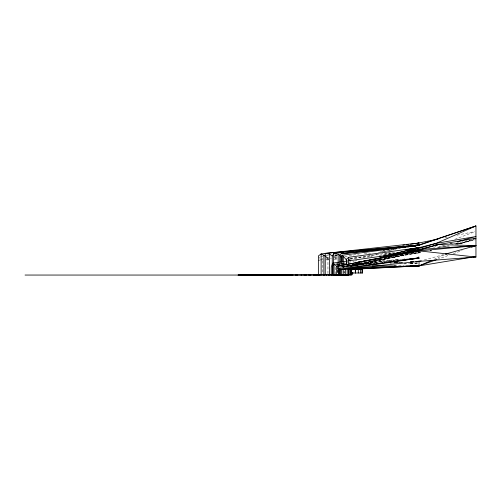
<?xml version="1.0" encoding="UTF-8"?>
<svg xmlns="http://www.w3.org/2000/svg" width="501" height="501" viewBox="0 0 501 501"><rect width="100%" height="100%" fill="white"/><g stroke="black" fill="none" stroke-linecap="round" stroke-linejoin="round"><path stroke-width="0.38" stroke-dasharray="2.5 1.88" d="M357.119 265.63L360.119 263.244M349.278 264.954L347.462 266.219L359.518 263.094M348.201 261.772L346.348 262.806L353.994 261.209M334.593 264.697L336.008 263.921L343.767 263.827M319.763 259.894L318.367 260.501L319.907 260.238M320.458 259.587L322.544 258.679L322.544 273.984M433.972 259.399L444.644 254.765M420.896 252.423L394.343 257.207L397.099 256.011M405.215 254.99L408.835 253.587M408.121 253.813L419.036 252.955L420.496 252.404M433.628 247.4L437.279 246.01M454.789 239.34L474.491 231.831M437.279 259.393L449.679 254.984M453.33 253.688L462.085 250.575M456.793 244.2L462.147 243.06L471.591 239.804M378.199 259.424L383.472 259.424L390.041 257.326M455.396 244.294L462.147 243.06L472.318 239.929M420.959 251.778L351.42 265.962L350.418 265.649L365.223 263.15L376.007 259.862M359.968 262.981L348.734 266.219L384.649 258.384M437.373 247.381L444.049 245.503M449.986 243.83L452.954 242.998M352.936 266.238L375.957 259.837M338.056 264.872L340.88 264.459M391.914 257.17L395.671 256.13M424.278 259.963L443.748 254.571M449.779 243.824L462.147 243.06L475.224 239.459M383.472 259.424L391.162 257.382L420.997 252.304M360.269 262.9L362.53 262.311M365.937 264.371L403.105 254.928M447.205 246.692L449.447 246.148M457.663 244.15L475.95 239.703M380.14 259.199L371.322 261.29L391.162 257.382L365.223 263.15L351.095 265.254L351.42 265.962M356.812 265.461L396.347 256.199M397.111 256.017L399.391 255.485M375.143 260.188L378.956 259.33M394.343 257.207L413.237 252.949M438.168 247.331L446.479 245.452M451.77 244.263L469.907 240.173M351.095 265.254L369.913 261.09M385.413 258.215L387.705 257.714M444.55 246.805L448.376 245.991M354.764 261.052L357.056 260.576M384.605 254.834L388.432 254.032M389.196 253.875L391.488 253.4M444.838 237.712L447.869 237.079M456.981 235.201L474.434 231.587M379.345 255.441L396.141 252.147M380.597 252.066L383.672 251.502M384.442 251.358L395.972 249.229M438.895 247.325L448.645 245.534M326.376 259.969L328.675 259.549M334.8 258.428L337.098 258.009M344.757 256.612L359.305 253.951M429.996 250.782L431.511 250.513L429.996 250.525M417.496 257.32L419.036 257.044L415.949 257.433M320.678 260.1L322.982 259.706M326.057 259.167L331.43 258.234M334.505 257.702L336.81 257.301M378.531 252.341L396.103 249.279M430.008 250.763L431.511 250.513M350.23 259.236L386.922 253.061M387.693 252.93L390.749 252.416M326.408 258.053L328.725 257.677M334.123 256.8L337.211 256.299M350.174 258.635L370.064 255.466M370.828 255.341L373.89 254.852M374.654 254.733L377.716 254.245M419.036 257.044L416.732 257.376M404.451 259.08L402.153 259.311M320.69 256.525L323.013 256.205M326.113 255.779L328.437 255.46M356.086 265.712L358.39 265.392M370.671 263.701L372.205 263.488M349.961 266.332L353.8 265.812M354.564 265.712L358.403 265.192L342.058 266.281M359.173 265.092L363.006 264.578M363.776 264.472L367.615 263.958M368.379 263.852L372.218 263.338M372.988 263.232L376.057 262.818M388.338 261.171L389.872 260.965M392.941 260.551L394.475 260.345M397.543 259.931L399.078 259.725M337.267 255.46L334.18 255.854L337.267 255.472M334.574 255.66L336.897 255.366M349.654 265.774L384.342 261.409M385.112 261.309L394.368 260.144M395.139 260.05L398.99 259.562M399.76 259.468L404.388 258.885M352.948 264.528L384.824 261.416M387.937 261.109L390.266 260.883M352.842 264.396L384.774 261.347M385.551 261.272L390.223 260.827M393.335 260.526L394.894 260.376M352.253 264.328L354.545 264.115M355.309 264.046L365.223 263.15M334.042 259.624L337.16 259.38M349.635 258.403L369.907 256.813M370.69 256.75L372.249 256.631M346.874 263.382L336.014 264.184L338.125 264.221L338.125 266.476M364.722 262.067L398.859 259.556M402.741 259.267L404.294 259.155M340.035 266.92L350.099 266.219M350.875 266.163L353.975 265.95M395.796 263.038L397.349 262.931M404.251 263.914L409.699 263.551M410.476 263.501L418.26 262.994M394.155 262.987L398.038 262.743M345.64 265.95L358.134 265.179M390.147 263.2L391.707 263.106M392.49 263.056L397.951 262.718M362.843 264.572L348.013 265.405L362.893 264.547M397.963 262.599L394.062 262.818L397.982 262.593M401.101 262.418L402.66 262.33M348.364 265.373L363.119 264.547M394.187 262.806L397.293 262.637M401.176 262.418L402.729 262.33M455.547 243.411L462.147 243.06M339.728 267.177L344.394 266.927M345.17 266.883L349.059 266.676M404.263 263.726L405.816 263.645M410.482 263.394L418.26 262.981L416.707 262.969M347.913 264.966L349.479 264.891M352.604 264.735L367.452 263.989M394.024 262.668L402.622 262.236M341.695 266.388L354.194 265.831M410.444 263.319L418.254 262.975M354.946 263.914L372.143 263.244M398.715 262.211L402.622 262.054M355.409 263.689L371.704 263.495M410.501 263.038L412.054 263.019M364.327 253.174L370.577 253.149M384.643 253.093L391.682 253.068M415.129 252.974L419.036 252.955M345.671 266.044L353.556 266.031M343.767 264.102L336.008 263.921L337.442 264.697L339.014 264.697M337.442 264.697L340.567 264.722M351.433 264.904L358.434 264.985M394.174 265.511L395.727 265.536M352.303 264.303L363.169 264.559M394.206 265.292L404.294 265.53M342.127 266.676L343.548 267.321M342.02 266.501L343.129 267.121L343.129 268.198L341.45 267.121M326.207 256.681L328.656 258.942M318.367 256.844L319.939 258.278M334.443 256.969L337.035 259.512M325.243 255.955L328.844 259.487M349.967 264.534L349.967 266.037M348.815 262.167L348.815 264.384M348.815 265.129L348.815 266.607M348.734 262.349L348.734 266.995M346.404 262.23L346.404 266.927M346.348 262.349L346.348 266.995M344.431 271.686L344.431 273.095M344.049 262.267L344.049 265.386M344.049 266.169L344.049 267.728M344.049 270.847L344.049 274.748M343.924 262.23L343.924 265.361M343.924 266.144L343.924 267.709M343.924 270.834L343.924 273.966M343.291 262.23L343.291 267.709M342.352 263.044L342.352 267.728M342.051 263.075L342.051 267.741M341.162 262.718L341.162 266.188M339.784 263.044L339.784 264.603M339.315 264.522L339.315 265.392M338.144 263.319L338.144 266.363M338.144 267.127L338.169 269.513M338.144 270.177L338.169 274.003M338.125 267.227L338.125 269.482M338.062 270.058L338.125 273.997M337.831 267.19L337.831 269.457M337.831 270.214L337.831 273.991M337.549 263.319L337.549 266.375M337.549 267.127L337.549 269.419M337.549 270.095L337.549 274.748M335.25 267.309L335.25 274.748M327.948 257.896L327.948 273.984"/><path stroke-width="0.75" d="M333.841 275.049L334.198 275.049M274.172 275.049L273.596 275.049L275.381 274.748L275.055 275.049M342.584 275.049L342.922 275.049M435.764 245.346L436.227 243.348L475.95 225.951L475.95 257.044L415.911 261.61L421.285 260.796M309.825 275.049L310.946 275.049M333.603 265.699L332.401 263.839L331.255 267.471L331.255 274.748M296.41 275.049L297.588 275.049M346.623 275.049L347.018 275.049M332.689 275.049L333.046 275.049M341.513 275.049L341.851 275.049M328.374 275.049L328.8 275.049M344.438 275.049L344.989 275.049M326.182 275.049L326.896 275.049M332.251 265.73L332.251 255.955L333.979 253.331L419.036 244.97L475.95 225.951L419.036 245.283L416.744 245.684M329.514 275.049L329.696 254.17L325.243 253.331L325.243 274.748M291.807 275.049L292.991 275.049M339.784 262.267L339.784 255.241L341.162 253.731L419.036 245.283L419.036 244.97L325.243 253.331M338.595 275.049L339.114 275.049M287.205 275.049L290.536 274.748M283.904 275.049L284.7 275.049M315.987 275.049L317.383 275.049M324.034 275.049L324.786 275.049M457.4 241.745L475.95 236.522L436.227 243.348L419.036 247.657L348.734 257.301L346.348 259.242L346.348 261.572M280.641 275.049L281.437 275.049M247.099 275.049L247.481 274.748L246.317 275.049M254.715 275.049L255.191 274.748L253.844 275.049M272.92 275.049L275.381 274.748M286.866 275.049L287.718 275.049M238.839 275.049L239.346 274.748L238.658 275.049M251.803 275.049L252.335 274.748L250.807 275.049M257.652 275.049L258.184 274.748L256.913 275.049M436.859 245.252L438.181 244.544L475.95 238.301L473.044 239.303M238.902 275.049L239.503 274.748L238.745 275.049M255.122 275.049L255.723 274.748L254.182 275.049M276.013 275.049L276.658 275.049M271.636 275.049L272.275 274.748L271.166 275.049L272.582 274.748M277.535 275.049L278.174 274.748L276.834 275.049M242.064 275.049L242.703 274.748L241.839 275.049M243.937 275.049L244.594 274.748L243.705 275.049M249.786 275.049L250.444 274.748L249.479 275.049M240.586 275.049L241.269 274.748L240.248 275.049M242.998 275.049L243.68 274.748L242.822 275.049M249.673 275.049L250.356 274.748L249.41 275.049M246.047 275.049L246.736 274.748L245.791 275.049M350.575 274.748L350.575 269.425L419.036 265.881L431.843 260.32M446.072 254.151L447.493 253.531M403.994 253.03L419.036 247.657L409.085 249.241M313.444 275.049L315.392 275.049M291.131 275.049L291.977 275.049M351.101 270.283L354.658 268.812M281.775 275.049L283.165 275.049M238.094 275.049L352.309 274.748L352.309 272.519M270.07 275.049L270.834 274.748L269.601 275.049M338.106 265.749L336.659 266.319L333.065 263.05L419.036 250.882L475.95 245.64L471.573 247.2M414.634 251.345L418.98 249.667L438.181 244.544L440.504 244.4M250.275 275.049L251.064 274.748M250.093 275.049L250.888 274.748M259.524 275.049L260.326 274.748L258.76 275.049M243.311 275.049L244.144 274.748M264.133 275.049L264.979 274.748L263.582 275.049M348.439 274.748L348.439 269.256L419.036 265.881L436.546 259.656M272.331 275.049L274.373 274.748M247.206 275.049L248.089 274.748M276.276 274.748L275.387 275.049L277.134 274.748L275.857 275.049M248.953 275.049L249.849 274.748L248.721 275.049M249.291 275.049L250.212 274.748M270.571 275.049L271.486 274.748M244.657 275.049L245.578 274.748M256.399 275.049L257.32 274.748M411.158 252.21L418.98 249.667L404.695 253.218M295.396 275.049L297.093 275.049M403.912 252.899L436.227 243.348M252.46 275.049L253.437 274.748M263.031 275.049L264.008 274.748L262.436 275.049M252.097 275.049L253.086 274.748L251.715 275.049M275.713 275.049L276.709 274.748M270.872 275.049L271.886 274.748L270.396 275.049M308.704 275.049L310.075 275.049M411.421 252.329L438.181 244.544L475.95 245.64L445.245 254.151M407.701 252.792L418.98 249.667L404.958 253.205M257.032 275.049L258.14 274.748M251.947 275.049L253.086 274.748M274.185 275.049L275.318 274.748L273.703 275.049M280.259 274.748L279.126 275.049L281.318 274.748L279.84 275.049M265.636 275.049L266.776 274.748L265.217 275.049M273.389 275.049L274.579 274.748M415.241 251.846L419.036 250.882L421.829 249.304L475.95 245.64M401.602 253.374L415.298 250.957M261.071 275.049L262.28 274.748M268.574 275.049L269.801 274.748L268.317 275.049M270.302 275.049L271.529 274.748L269.895 275.049M384.123 256.186L419.036 247.657L409.862 249.197M267.371 275.049L268.617 274.748L267.096 275.049M383.497 256.186L419.036 247.657L408.321 249.886M415.266 251.765L419.036 250.882L475.95 257.044M264.215 275.049L265.505 274.748M271.805 275.049L273.114 274.748M282.432 275.049L283.754 274.748L282.101 275.049M268.893 275.049L270.709 274.748M266.457 275.049L267.81 274.748M303.913 275.049L306.437 275.049M397.024 254.257L405.372 252.429M415.216 251.715L419.036 250.882L386.547 255.742M268.154 275.049L269.544 274.748L268.06 275.049M267.797 275.049L269.194 274.748M281.136 275.049L282.533 274.748L280.804 275.049L282.501 274.748M268.242 275.049L269.657 274.748M278.149 275.049L279.558 274.748L277.635 275.049L278.337 275.049M268.223 275.049L270.127 274.748M258.372 275.049L259.819 274.748M415.204 243.743L438.006 239.121M272.412 275.049L273.865 274.748L272.149 275.049M414.49 251.809L419.036 250.882L371.542 259.505M338.757 266.031L419.036 250.882L336.659 266.319L336.659 274.748M415.191 245.678L419.036 244.97L412.837 245.753M281.506 275.049L283.14 274.748L280.98 275.049M344.181 264.49L345.709 264.209M357.927 261.992L361.747 261.297M363.275 261.015L364.803 260.739M366.175 260.482L367.709 260.201M368.623 260.044L370.151 259.769M286.597 275.049L288.257 274.748L285.889 274.748M352.879 269.012L354.42 268.73M277.422 275.049L279.107 274.748M415.191 243.711L419.036 243.041L321.122 253.901L318.367 255.955L318.367 274.748M413.682 246.216L415.216 245.947M270.459 275.049L272.2 274.748M279.564 275.049L281.349 274.748M284.224 275.049L286.046 274.748L283.798 275.049M358.622 267.722L419.036 265.881L471.335 257.289M472.875 257.038L474.409 256.788M284.543 275.049L286.415 274.748M406.029 249.73L407.557 249.485M287.781 275.049L289.753 274.748M379.583 256.781L381.136 256.55M382.683 256.318L385 255.973M286.422 275.049L288.52 274.748L286.203 275.049M402.892 247.25L404.432 247.031M407.507 246.598L419.036 244.97L401.295 247.243M383.409 250.268L384.956 250.055M387.279 249.73L388.832 249.511M391.156 249.185L392.703 248.966M395.026 248.646L396.573 248.427M398.896 248.101L400.449 247.882M402.773 247.557L405.866 247.125M407.419 246.912L419.036 245.283L390.235 248.271M402.773 245.271L404.32 245.058M406.643 244.745L408.196 244.532M410.519 244.212L419.036 243.041M409.78 246.548L408.24 246.761L410.532 246.411M412.098 246.235L419.036 245.283L342.051 253.731M338.106 269.018L419.036 258.071L413.607 258.472M404.345 247.237L405.891 247.031M412.079 246.21L419.036 245.283L411.321 246.248M287.637 275.049L289.916 274.748L287.524 275.049M288.238 275.049L290.586 274.748L288.169 275.049M419.036 245.283L342.352 255.241L341.413 255.472L341.413 262.411M368.911 264.528L370.452 264.328M372.769 264.027L375.08 263.733M376.62 263.532L378.938 263.232M380.478 263.038L382.789 262.737M384.336 262.537L419.036 258.071L405.797 259.336M397.437 247.738L399.748 247.444M405.09 246.736L406.637 246.536M408.96 246.241L411.283 245.947M362.405 272.995L351.42 272.995L353.117 272.995M407.463 246.724L409.78 246.436M341.97 253.281L343.529 253.118M352.09 252.235L353.65 252.072M356.762 251.746L359.098 251.502M361.434 251.264L363.77 251.02M366.106 250.776L369.218 250.456M371.554 250.212L373.89 249.968M376.22 249.73L379.338 249.404M380.892 249.241L384.004 248.922M385.563 248.759L388.676 248.433M409.705 258.979L411.258 258.829M413.594 258.604L419.036 258.071L339.778 269.763L339.841 275.049M410.444 261.948L413.569 261.754M410.494 261.898L412.824 261.766M353.199 267.885L356.299 267.791M400.355 266.332L402.691 266.275M415.154 265.787L419.036 265.881L410.476 266.087L419.036 265.881L419.036 261.416L339.778 269.763L339.503 268.473M410.457 266.044L419.036 265.881L412.041 265.78M372.262 265.987L394.093 265.937M405.785 265.912L419.036 265.881M354.664 269.463L362.405 269.463L362.386 272.995M25.05 275.049L351.42 275.049M339.954 255.241L338.144 254.17L333.409 253.731L333.409 264.077M351.552 273.051L351.358 272.757L352.522 272.995M333.979 253.331L336.121 253.838M319.782 275.049L318.742 275.049M351.27 272.757L352.015 272.995L351.358 272.757M301.915 275.049L301.001 275.049M325.625 256.274L321.122 253.901L321.122 274.748M343.893 275.049L343.223 274.748L343.323 275.049M338.952 268.843L338.952 274.748L339.515 275.049M337.392 275.049L336.847 275.049M340.786 275.049L340.248 274.748L340.799 275.049M321.197 275.049L320.678 275.049M343.855 274.748L344.381 275.049M341.45 269.413L341.45 274.748L341.989 275.049M316.344 274.748L316.864 275.049M318.536 274.748L319.049 275.049M329.714 274.748L330.209 275.049M346.31 275.049L345.872 274.748L346.116 275.049M331.831 275.049L331.386 274.748L331.487 275.049M329.696 254.17L332.251 255.955M339.603 274.748L340.022 275.049M336.34 275.049L335.927 275.049M345.59 275.049L345.183 274.748L345.389 275.049M337.542 274.748L337.943 275.049M340.868 274.748L341.262 275.049M342.02 274.748L342.415 275.049M323.489 275.049L323.101 275.049M335.338 274.748L335.72 275.049M333.065 263.05L333.065 274.748L333.447 275.049M344.513 274.748L344.876 275.049M348.314 275.049L347.982 274.748L348.12 275.049M339.784 255.241L341.325 257.483M347.218 268.743L347.218 274.748L347.581 275.049M342.352 262.267L342.352 255.241L346.404 259.881L346.404 261.447M348.734 259.242L350.268 260.789M334.906 274.748L335.15 275.049L334.605 275.049M361.972 269.463L361.972 272.995M360.57 269.463L360.57 272.995M358.284 269.463L358.284 272.995M355.585 269.463L355.585 272.995M355.315 268.53L355.315 272.989M351.47 269.494L351.47 274.748M351.201 269.494L351.201 274.748M349.761 268.993L349.761 274.748M348.734 257.301L348.734 261.572M348.571 268.743L348.571 274.748M345.671 269.006L345.671 274.748M343.291 256.756L343.291 261.447M343.129 269.413L343.129 274.748M340.812 256.23L340.812 262.405M340.304 268.962L340.304 274.748M338.833 265.461L338.833 274.748M338.144 254.17L338.144 262.555M334.061 264.328L334.061 274.748M332.401 263.839L332.401 274.748M323.878 255.059L323.878 274.748M238.858 274.748L238.232 275.049L238.858 274.748"/></g></svg>
